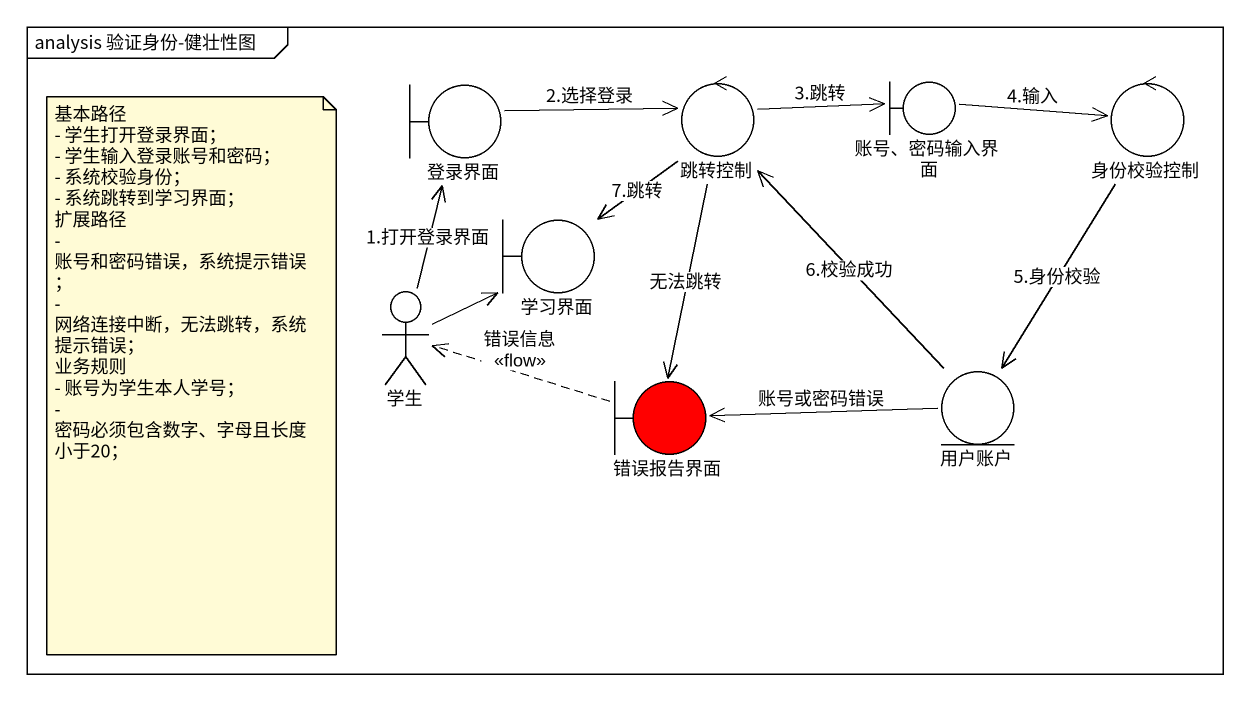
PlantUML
@startuml
mainframe analysis 验证身份-健壮性图
boundary 登录界面
control 跳转控制
boundary "账号、密码输入界面" as 账号_密码输入界面
control 身份校验控制
boundary 学习界面
actor 学生
boundary 错误报告界面 #FF0000
entity 用户账户
登录界面 -right-> 跳转控制 : 2.选择登录
跳转控制 -right-> 账号_密码输入界面 : 3.跳转
跳转控制 --> 学习界面 : 7.跳转
跳转控制 --> 错误报告界面 : 无法跳转
账号_密码输入界面 -right-> 身份校验控制 : 4.输入
身份校验控制 --> 用户账户 : 5.身份校验
学生 -up-> 登录界面 : 1.打开登录界面
学生 -up-> 学习界面
错误报告界面 .left.> 学生 : 错误信息\n<<flow>>
用户账户 -up-> 跳转控制 : 6.校验成功
用户账户 -left-> 错误报告界面 : 账号或密码错误
note as N1
  基本路径
  - 学生打开登录界面；
  - 学生输入登录账号和密码；
  - 系统校验身份；
  - 系统跳转到学习界面；
  扩展路径
  - 账号和密码错误，系统提示错误；
  - 网络连接中断，无法跳转，系统提示错误；
  业务规则
  - 账号为学生本人学号；
  - 密码必须包含数字、字母且长度小于20；
end note
@enduml
